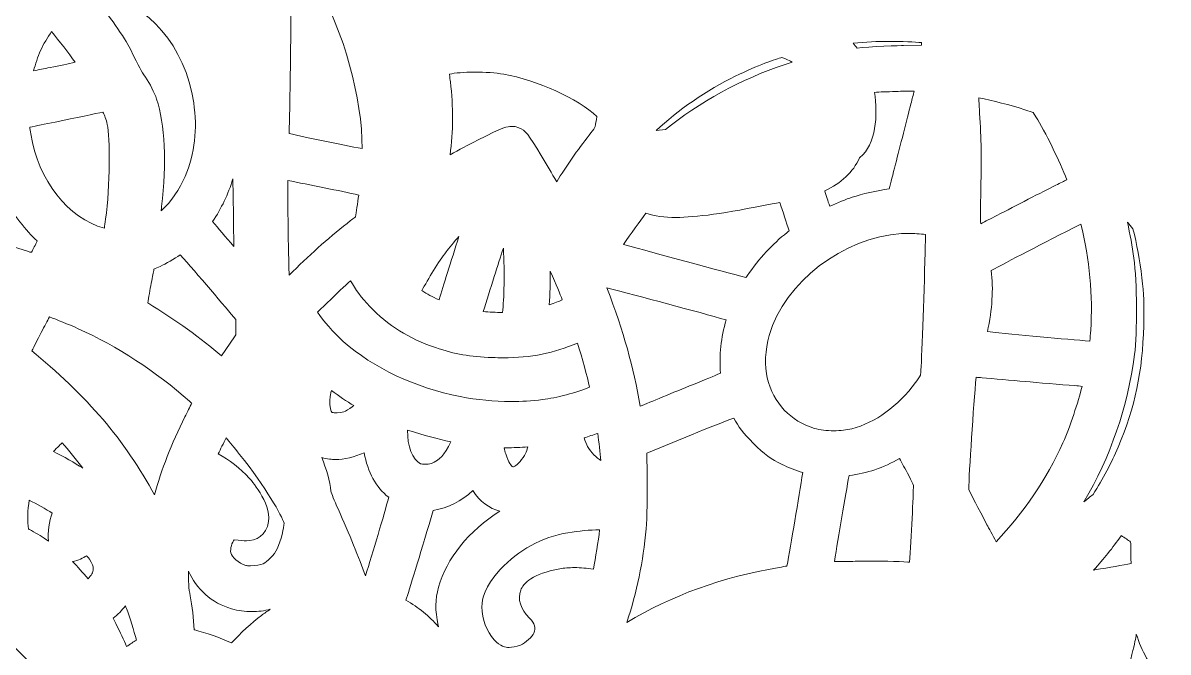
# Model space of a CAD drawing. Header units: inches. Extents: x 1.94 to 7.81, y -3.48 to -2.46.
# Drawn here: x 4.7531 to 5.0133, y -3.3124 to -3.1695 of the extents above; entities that cross this region are included whole.
import ezdxf

# ---------------------------------------------------------------- set-up
doc = ezdxf.new("R2010")
doc.units = ezdxf.units.IN
doc.header["$MEASUREMENT"] = 0
doc.layers.add('Layer 1', color=7, linetype='Continuous')

msp = doc.modelspace()

# ---------------------------------------------------------------- linework, layer by layer
at = {"layer": 'Layer 1', "lineweight": 0}
for points, knots in [([(5.42881, -3.09708), (5.42849, -3.09371), (5.42666, -3.09277), (5.42117, -3.08997), (5.41613, -3.08741), (5.40426, -3.08241), (5.39962, -3.08094), (5.39482, -3.07944), (5.39039, -3.07871), (5.38328, -3.07826), (5.38141, -3.07814), (5.37946, -3.0781), (5.37754, -3.0781), (5.36608, -3.0781), (5.35498, -3.08009), (5.34713, -3.08354), (5.34689, -3.08367), (5.34656, -3.08379), (5.34616, -3.08395), (5.3438, -3.07932), (5.34034, -3.07578), (5.33575, -3.07322), (5.34075, -3.0644), (5.34608, -3.04773), (5.34677, -3.03858), (5.34689, -3.03667), (5.34709, -3.03407), (5.34522, -3.03203), (5.34352, -3.03016), (5.34112, -3.02992), (5.339, -3.02968), (5.33705, -3.02947), (5.33152, -3.02935), (5.32729, -3.02931), (5.32729, -3.02931), (5.32591, -3.02931), (5.32591, -3.02931), (5.31945, -3.02931), (5.31774, -3.02943), (5.3129, -3.03016), (5.31266, -3.0302), (5.31245, -3.03025), (5.31221, -3.03029), (5.31221, -3.02606), (5.31229, -3.01764), (5.31254, -3.00105), (5.31254, -3.00105), (5.31335, -2.95007), (5.31335, -2.95007), (5.31351, -2.9406), (5.31371, -2.92832), (5.3138, -2.92279), (5.31432, -2.89198), (5.31457, -2.87872), (5.31457, -2.87555), (5.31457, -2.87555), (5.31457, -2.87388), (5.31457, -2.87388), (5.31656, -2.87189), (5.31676, -2.87047), (5.31705, -2.86726), (5.31721, -2.86555), (5.31746, -2.86063), (5.31766, -2.85628), (5.31778, -2.854), (5.31794, -2.85022), (5.31811, -2.84925), (5.31863, -2.84827), (5.31912, -2.84681), (5.31912, -2.84542), (5.31912, -2.84225), (5.31522, -2.83302), (5.31363, -2.82985), (5.30709, -2.81664), (5.29701, -2.8053), (5.28363, -2.79623), (5.27554, -2.79074), (5.26773, -2.7868), (5.25777, -2.78326), (5.26009, -2.78103), (5.26245, -2.77842), (5.26399, -2.77623), (5.26924, -2.76879), (5.27221, -2.76029), (5.27261, -2.75167), (5.27302, -2.74314), (5.27131, -2.73793), (5.26749, -2.73614), (5.26737, -2.73594), (5.2672, -2.73561), (5.267, -2.73517), (5.26281, -2.72675), (5.25541, -2.71919), (5.2461, -2.71394), (5.24602, -2.7139), (5.23895, -2.7102), (5.2348, -2.70886), (5.23411, -2.70793), (5.23269, -2.70614), (5.23159, -2.7048), (5.22797, -2.70041), (5.22639, -2.69951), (5.21281, -2.6928), (5.20728, -2.69008), (5.19862, -2.68569), (5.19354, -2.68301), (5.18841, -2.68032), (5.1824, -2.67719), (5.18008, -2.67605), (5.17784, -2.67491), (5.17398, -2.67284), (5.17142, -2.67142), (5.15959, -2.66475), (5.158, -2.66475), (5.15699, -2.66475), (5.15536, -2.66475), (5.15361, -2.66552), (5.15247, -2.66678), (5.15166, -2.66768), (5.15125, -2.66813), (5.14812, -2.68061), (5.14638, -2.6876), (5.14471, -2.69467), (5.14394, -2.69866), (5.14329, -2.70203), (5.14243, -2.70606), (5.14211, -2.7076), (5.14146, -2.71061), (5.14113, -2.71199), (5.14231, -2.71447), (5.14312, -2.71618), (5.14577, -2.7187), (5.14686, -2.71972), (5.14991, -2.72256), (5.15581, -2.7287), (5.15861, -2.73183), (5.15699, -2.73464), (5.15548, -2.73809), (5.15471, -2.74082), (5.15467, -2.74094), (5.15463, -2.74106), (5.15463, -2.74114), (5.1539, -2.74143), (5.15325, -2.74183), (5.15276, -2.74224), (5.15028, -2.74419), (5.15028, -2.74643), (5.15028, -2.74842), (5.15028, -2.7531), (5.15166, -2.75822), (5.15467, -2.76448), (5.15516, -2.76546), (5.15565, -2.76643), (5.15613, -2.76741), (5.15565, -2.76741), (5.15508, -2.76741), (5.15443, -2.76745), (5.15402, -2.76745), (5.15361, -2.76745), (5.15321, -2.76745), (5.14207, -2.76745), (5.12857, -2.76387), (5.11613, -2.75761), (5.10235, -2.7507), (5.0923, -2.74338), (5.08364, -2.73383), (5.08051, -2.73037), (5.07807, -2.72724), (5.07588, -2.72378), (5.08112, -2.72561), (5.08617, -2.72651), (5.09117, -2.72651), (5.09263, -2.72651), (5.09409, -2.72643), (5.0956, -2.72626), (5.10523, -2.72529), (5.11446, -2.72098), (5.12158, -2.71415), (5.128, -2.70793), (5.13154, -2.70085), (5.13377, -2.68971), (5.13463, -2.68544), (5.13593, -2.67898), (5.1302, -2.67634), (5.12942, -2.67597), (5.12861, -2.67581), (5.12776, -2.67581), (5.12637, -2.67581), (5.12503, -2.67622), (5.12231, -2.67719), (5.12231, -2.67719), (5.11914, -2.67829), (5.11914, -2.67829), (5.11914, -2.67829), (5.11377, -2.67829), (5.11377, -2.67829), (5.10824, -2.67829), (5.1082, -2.67825), (5.10527, -2.67748), (5.0995, -2.67593), (5.09426, -2.67353), (5.08779, -2.66951), (5.08633, -2.66857), (5.08507, -2.66776), (5.08397, -2.66699), (5.08942, -2.66585), (5.09511, -2.66349), (5.09962, -2.66032), (5.10487, -2.65666), (5.10865, -2.65255), (5.11361, -2.64515), (5.11629, -2.64113), (5.11885, -2.63735), (5.11621, -2.63332), (5.11621, -2.63332), (5.11617, -2.63328), (5.11617, -2.63328), (5.11576, -2.63263), (5.11446, -2.63068), (5.11153, -2.63068), (5.1106, -2.63068), (5.10966, -2.63084), (5.10759, -2.63125), (5.10759, -2.63125), (5.10731, -2.63129), (5.10731, -2.63129), (5.10702, -2.63133), (5.10637, -2.63141), (5.10523, -2.63141), (5.1034, -2.63141), (5.10117, -2.63121), (5.09897, -2.6308), (5.08812, -2.62881), (5.08303, -2.62328), (5.07954, -2.60966), (5.07718, -2.60043), (5.07681, -2.59356), (5.07755, -2.57283), (5.07824, -2.55348), (5.07791, -2.54478), (5.07612, -2.53404), (5.07291, -2.51493), (5.06523, -2.49668), (5.05502, -2.48396), (5.04974, -2.47741), (5.04193, -2.47111), (5.03461, -2.46757), (5.02673, -2.46375), (5.01786, -2.46172), (5.00896, -2.46172), (4.9977, -2.46172), (4.98672, -2.46485), (4.97725, -2.4707), (4.96497, -2.4783), (4.95611, -2.48908), (4.95159, -2.50184), (4.95066, -2.50445), (4.94952, -2.50875), (4.94875, -2.51197), (4.9472, -2.51835), (4.94663, -2.52071), (4.94867, -2.52274), (4.94952, -2.52359), (4.95062, -2.52404), (4.95184, -2.52404), (4.9533, -2.52404), (4.95448, -2.52347), (4.95729, -2.52132), (4.95891, -2.5201), (4.96058, -2.51867), (4.96172, -2.51762), (4.96912, -2.51063), (4.97851, -2.50676), (4.98818, -2.50676), (4.99599, -2.50676), (5.00302, -2.50981), (5.00855, -2.51563), (5.01327, -2.52059), (5.01579, -2.52632), (5.01705, -2.53477), (5.01766, -2.539), (5.01746, -2.55026), (5.0166, -2.55551), (5.01376, -2.57372), (5.00636, -2.58832), (4.99339, -2.60145), (4.98884, -2.60604), (4.98558, -2.60869), (4.97953, -2.61271), (4.96904, -2.6197), (4.95599, -2.62613), (4.95176, -2.62702), (4.94977, -2.62743), (4.94456, -2.62857), (4.94456, -2.63397), (4.94456, -2.6382), (4.94863, -2.64007), (4.95103, -2.64117), (4.95639, -2.64365), (4.96074, -2.64463), (4.96871, -2.64499), (4.96375, -2.64796), (4.95847, -2.64967), (4.95294, -2.64999), (4.95237, -2.65003), (4.95184, -2.65003), (4.95131, -2.65003), (4.94696, -2.65003), (4.94285, -2.64881), (4.93659, -2.64564), (4.93098, -2.64284), (4.93005, -2.64284), (4.92927, -2.64284), (4.92927, -2.64284), (4.92883, -2.64284), (4.92883, -2.64284), (4.92883, -2.64284), (4.92842, -2.64292), (4.92842, -2.64292), (4.92647, -2.64328), (4.92513, -2.64487), (4.92464, -2.64552), (4.92297, -2.6478), (4.92322, -2.64959), (4.92358, -2.65211), (4.92436, -2.65768), (4.927, -2.66577), (4.93025, -2.67272), (4.93558, -2.68414), (4.94639, -2.69675), (4.95651, -2.70329), (4.95651, -2.70329), (4.9568, -2.70345), (4.9568, -2.70345), (4.95464, -2.70573), (4.95107, -2.70907), (4.94794, -2.7113), (4.94273, -2.715), (4.93115, -2.71996), (4.9231, -2.72187), (4.9194, -2.72277), (4.91468, -2.72325), (4.91017, -2.72325), (4.90781, -2.72325), (4.90557, -2.72309), (4.90374, -2.72285), (4.89358, -2.72134), (4.88276, -2.71655), (4.87325, -2.70935), (4.86971, -2.70667), (4.86825, -2.70557), (4.86545, -2.70557), (4.8639, -2.70557), (4.85886, -2.70618), (4.85886, -2.71382), (4.85886, -2.71801), (4.85975, -2.72114), (4.86248, -2.72671), (4.86756, -2.73708), (4.87215, -2.74411), (4.88146, -2.75566), (4.88744, -2.7631), (4.89041, -2.76639), (4.89374, -2.76936), (4.89699, -2.77224), (4.90199, -2.77627), (4.90533, -2.77879), (4.90378, -2.78025), (4.90199, -2.78188), (4.90073, -2.78281), (4.89545, -2.7868), (4.88675, -2.79164), (4.8822, -2.79371), (4.88195, -2.7931), (4.88171, -2.79245), (4.88142, -2.79172), (4.87898, -2.78521), (4.87691, -2.78078), (4.87411, -2.77586), (4.8637, -2.75777), (4.84967, -2.74285), (4.83361, -2.73277), (4.8243, -2.72691), (4.81015, -2.72098), (4.79926, -2.71825), (4.79401, -2.71695), (4.78564, -2.71545), (4.78052, -2.71492), (4.77694, -2.71455), (4.76885, -2.71451), (4.76645, -2.71451), (4.76409, -2.71451), (4.75604, -2.71455), (4.75259, -2.71492), (4.73966, -2.71634), (4.72856, -2.7189), (4.71961, -2.72264), (4.70705, -2.72789), (4.6979, -2.73431), (4.68904, -2.74423), (4.68067, -2.75358), (4.67745, -2.75834), (4.67404, -2.76643), (4.67347, -2.76773), (4.67343, -2.76789), (4.67046, -2.77078), (4.66607, -2.77505), (4.66396, -2.77757), (4.66103, -2.78196), (4.65839, -2.78595), (4.65452, -2.79351), (4.65294, -2.79774), (4.64879, -2.80888), (4.64534, -2.82441), (4.64469, -2.83461), (4.64444, -2.8388), (4.64497, -2.8477), (4.64582, -2.85331), (4.6466, -2.85852), (4.64924, -2.86982), (4.65099, -2.87575), (4.65221, -2.8799), (4.65408, -2.88498), (4.65631, -2.89047), (4.65944, -2.89815), (4.66766, -2.91177), (4.67384, -2.91958), (4.67713, -2.92373), (4.68408, -2.93068), (4.68839, -2.93414), (4.69111, -2.93629), (4.69388, -2.93828), (4.69689, -2.94011), (4.68672, -2.93983), (4.67758, -2.93865), (4.66859, -2.93649), (4.66046, -2.93454), (4.65595, -2.93279), (4.65082, -2.92958), (4.64794, -2.92775), (4.64599, -2.92678), (4.64387, -2.92678), (4.64225, -2.92678), (4.64078, -2.92739), (4.63964, -2.92857), (4.63582, -2.93239), (4.63891, -2.93735), (4.64245, -2.94312), (4.64985, -2.95511), (4.66322, -2.96804), (4.68006, -2.97943), (4.69144, -2.98715), (4.70481, -2.99422), (4.72087, -3.00114), (4.72165, -3.00146), (4.7225, -3.00183), (4.72319, -3.00215), (4.72311, -3.00244), (4.72307, -3.00268), (4.72299, -3.00297), (4.72108, -3.00248), (4.71831, -3.00158), (4.71579, -3.0004), (4.71339, -2.99931), (4.71197, -2.99866), (4.71038, -2.99866), (4.70965, -2.99866), (4.70896, -2.99878), (4.70827, -2.99906), (4.70656, -2.99971), (4.7053, -3.00097), (4.70465, -3.0026), (4.70347, -3.00561), (4.70457, -3.00902), (4.7066, -3.01329), (4.70758, -3.01532), (4.70888, -3.01756), (4.7103, -3.01972), (4.69152, -3.02402), (4.67717, -3.03012), (4.66522, -3.03886), (4.66139, -3.04163), (4.65412, -3.04895), (4.65127, -3.05277), (4.64786, -3.0574), (4.64574, -3.0611), (4.64094, -3.07078), (4.63306, -3.08659), (4.62704, -3.10343), (4.62196, -3.12363), (4.62151, -3.12534), (4.62115, -3.12672), (4.62086, -3.12782), (4.62029, -3.12786), (4.61956, -3.1279), (4.61867, -3.12794), (4.60842, -3.12835), (4.59252, -3.12957), (4.58171, -3.13079), (4.56402, -3.13274), (4.5365, -3.13749), (4.52284, -3.14095), (4.5054, -3.14534), (4.48397, -3.15408), (4.47072, -3.16221), (4.46625, -3.16498), (4.45986, -3.16982), (4.45621, -3.17327), (4.44836, -3.18071), (4.44133, -3.19128), (4.43828, -3.20023), (4.43742, -3.20027), (4.43632, -3.20027), (4.43502, -3.20031), (4.41815, -3.20047), (4.39351, -3.20389), (4.379, -3.20803), (4.37363, -3.20958), (4.37132, -3.21059), (4.3681, -3.21275), (4.35989, -3.21832), (4.35489, -3.23121), (4.35562, -3.24483), (4.3564, -3.25906), (4.36266, -3.27146), (4.37144, -3.27642), (4.3714, -3.27654), (4.3714, -3.27662), (4.37136, -3.27674), (4.3705, -3.2802), (4.36945, -3.28747), (4.36843, -3.29674), (4.36798, -3.30089), (4.36786, -3.30447), (4.36786, -3.31337), (4.36786, -3.32394), (4.36794, -3.32528), (4.36876, -3.33146), (4.36876, -3.3315), (4.36876, -3.33159), (4.3688, -3.33163), (4.36335, -3.32976), (4.36274, -3.32959), (4.35871, -3.32959), (4.35871, -3.32959), (4.35831, -3.32959), (4.35831, -3.32959), (4.35509, -3.32959), (4.35388, -3.32976), (4.35156, -3.33081), (4.34818, -3.3324), (4.34648, -3.33366), (4.34477, -3.33724), (4.34241, -3.34224), (4.34176, -3.34659), (4.34237, -3.35334), (4.34269, -3.35704), (4.34428, -3.36504), (4.34546, -3.36891), (4.34721, -3.37484), (4.35119, -3.37927), (4.35871, -3.38379), (4.36713, -3.38879), (4.37595, -3.39115), (4.39506, -3.39334), (4.40083, -3.39403), (4.40722, -3.39476), (4.40921, -3.39501), (4.41124, -3.39525), (4.414, -3.39554), (4.41535, -3.39566), (4.41608, -3.39692), (4.4173, -3.39895), (4.41827, -3.40046), (4.42035, -3.40367), (4.42177, -3.40538), (4.42596, -3.40948), (4.43352, -3.41696), (4.43868, -3.42034), (4.44722, -3.42343), (4.45515, -3.42627), (4.46405, -3.42798), (4.473, -3.42831), (4.47389, -3.42835), (4.47483, -3.42835), (4.47572, -3.42835), (4.48511, -3.42835), (4.49393, -3.42648), (4.5019, -3.42282), (4.50829, -3.41989), (4.51544, -3.41387), (4.51971, -3.40786), (4.52012, -3.40729), (4.52048, -3.4068), (4.52077, -3.40639), (4.52308, -3.40664), (4.528, -3.40729), (4.53504, -3.4083), (4.55581, -3.41119), (4.5724, -3.41282), (4.58171, -3.41282), (4.58354, -3.41282), (4.58512, -3.41273), (4.58638, -3.41265), (4.58939, -3.41237), (4.59313, -3.41164), (4.59598, -3.41078), (4.59765, -3.41798), (4.60167, -3.42713), (4.6061, -3.43379), (4.61285, -3.44388), (4.62358, -3.45359), (4.63639, -3.46111), (4.64778, -3.46782), (4.66139, -3.47189), (4.67473, -3.47254), (4.67473, -3.47254), (4.67485, -3.47254), (4.67485, -3.47254), (4.67627, -3.47262), (4.67778, -3.47266), (4.67941, -3.47266), (4.68558, -3.47266), (4.69404, -3.47209), (4.69803, -3.47091), (4.69843, -3.47079), (4.7003, -3.47042), (4.70254, -3.47014), (4.71262, -3.4688), (4.72331, -3.4651), (4.73266, -3.45969), (4.74763, -3.45107), (4.76092, -3.43871), (4.77011, -3.42493), (4.77389, -3.4192), (4.77718, -3.41229), (4.7795, -3.40497), (4.78324, -3.40749), (4.78787, -3.40912), (4.79271, -3.40964), (4.79369, -3.40973), (4.79458, -3.40981), (4.79548, -3.40981), (4.80015, -3.40981), (4.80426, -3.40842), (4.80914, -3.40517), (4.8152, -3.40115), (4.8206, -3.39497), (4.82479, -3.38737), (4.82495, -3.38708), (4.82507, -3.38684), (4.8252, -3.38663), (4.84081, -3.38273), (4.98997, -3.34777), (5.01575, -3.34199), (5.01579, -3.34212), (5.01579, -3.34224), (5.01583, -3.34236), (5.01864, -3.3535), (5.02408, -3.36374), (5.03161, -3.37196), (5.03913, -3.38017), (5.04872, -3.38639), (5.05937, -3.38997), (5.06645, -3.39233), (5.07226, -3.39326), (5.08003, -3.39326), (5.08003, -3.39326), (5.08007, -3.39326), (5.08007, -3.39326), (5.09019, -3.39326), (5.09938, -3.39102), (5.10991, -3.38598), (5.12483, -3.37883), (5.13621, -3.36594), (5.14373, -3.3476), (5.14792, -3.3374), (5.1506, -3.32366), (5.1506, -3.31264), (5.1506, -3.31264), (5.1506, -3.3126), (5.1506, -3.3126), (5.1506, -3.31219), (5.1506, -3.31175), (5.1506, -3.31138), (5.15125, -3.3115), (5.15191, -3.31158), (5.15256, -3.31158), (5.15565, -3.31158), (5.15943, -3.31036), (5.16922, -3.3067), (5.16922, -3.3067), (5.16951, -3.30658), (5.16951, -3.30658), (5.18041, -3.30252), (5.18065, -3.30244), (5.18244, -3.30044), (5.18244, -3.30044), (5.18248, -3.3004), (5.18248, -3.3004), (5.1848, -3.29784), (5.1852, -3.29561), (5.18557, -3.29109), (5.18561, -3.29056), (5.18565, -3.29012), (5.18569, -3.28979), (5.19089, -3.28642), (5.19354, -3.28272), (5.19528, -3.2767), (5.19646, -3.27268), (5.19687, -3.26877), (5.19687, -3.26219), (5.19687, -3.25361), (5.19606, -3.24666), (5.1937, -3.23527), (5.20142, -3.23755), (5.20935, -3.23832), (5.22687, -3.23873), (5.24318, -3.23909), (5.24806, -3.23974), (5.25761, -3.24271), (5.26233, -3.24418), (5.26399, -3.24483), (5.26802, -3.24686), (5.27192, -3.24881), (5.27302, -3.24881), (5.27359, -3.24881), (5.27688, -3.24881), (5.28009, -3.24548), (5.28009, -3.2421), (5.28009, -3.24052), (5.27965, -3.23836), (5.27725, -3.231), (5.27403, -3.22116), (5.27034, -3.21259), (5.26619, -3.20531), (5.27619, -3.20974), (5.28229, -3.21145), (5.28993, -3.21218), (5.29209, -3.21238), (5.29416, -3.21246), (5.29623, -3.21246), (5.30302, -3.21246), (5.31018, -3.21141), (5.32018, -3.20897), (5.33262, -3.20592), (5.34051, -3.20287), (5.35031, -3.19718), (5.3523, -3.19604), (5.35693, -3.19291), (5.35693, -3.18872), (5.35693, -3.18734), (5.35648, -3.18616), (5.35396, -3.18234), (5.3525, -3.1801), (5.35071, -3.17762), (5.34925, -3.17575), (5.34616, -3.17181), (5.3414, -3.16693), (5.33705, -3.16307), (5.33843, -3.16274), (5.33969, -3.16242), (5.34067, -3.16209), (5.34425, -3.16095), (5.34957, -3.15839), (5.35226, -3.15656), (5.356, -3.15404), (5.3621, -3.14855), (5.37149, -3.13941), (5.38486, -3.12636), (5.3921, -3.12009), (5.40019, -3.11457), (5.40978, -3.10806), (5.41389, -3.10607), (5.42105, -3.10448), (5.42332, -3.10395), (5.42479, -3.10355), (5.42597, -3.1029), (5.428, -3.10156), (5.42906, -3.09948), (5.42881, -3.09708)], [0, 0, 0, 0, 1, 1, 1, 2, 2, 2, 3, 3, 3, 4, 4, 4, 5, 5, 5, 6, 6, 6, 7, 7, 7, 8, 8, 8, 9, 9, 9, 10, 10, 10, 11, 11, 11, 12, 12, 12, 13, 13, 13, 14, 14, 14, 15, 15, 15, 16, 16, 16, 17, 17, 17, 18, 18, 18, 19, 19, 19, 20, 20, 20, 21, 21, 21, 22, 22, 22, 23, 23, 23, 24, 24, 24, 25, 25, 25, 26, 26, 26, 27, 27, 27, 28, 28, 28, 29, 29, 29, 30, 30, 30, 31, 31, 31, 32, 32, 32, 33, 33, 33, 34, 34, 34, 35, 35, 35, 36, 36, 36, 37, 37, 37, 38, 38, 38, 39, 39, 39, 40, 40, 40, 41, 41, 41, 42, 42, 42, 43, 43, 43, 44, 44, 44, 45, 45, 45, 46, 46, 46, 47, 47, 47, 48, 48, 48, 49, 49, 49, 50, 50, 50, 51, 51, 51, 52, 52, 52, 53, 53, 53, 54, 54, 54, 55, 55, 55, 56, 56, 56, 57, 57, 57, 58, 58, 58, 59, 59, 59, 60, 60, 60, 61, 61, 61, 62, 62, 62, 63, 63, 63, 64, 64, 64, 65, 65, 65, 66, 66, 66, 67, 67, 67, 68, 68, 68, 69, 69, 69, 70, 70, 70, 71, 71, 71, 72, 72, 72, 73, 73, 73, 74, 74, 74, 75, 75, 75, 76, 76, 76, 77, 77, 77, 78, 78, 78, 79, 79, 79, 80, 80, 80, 81, 81, 81, 82, 82, 82, 83, 83, 83, 84, 84, 84, 85, 85, 85, 86, 86, 86, 87, 87, 87, 88, 88, 88, 89, 89, 89, 90, 90, 90, 91, 91, 91, 92, 92, 92, 93, 93, 93, 94, 94, 94, 95, 95, 95, 96, 96, 96, 97, 97, 97, 98, 98, 98, 99, 99, 99, 100, 100, 100, 101, 101, 101, 102, 102, 102, 103, 103, 103, 104, 104, 104, 105, 105, 105, 106, 106, 106, 107, 107, 107, 108, 108, 108, 109, 109, 109, 110, 110, 110, 111, 111, 111, 112, 112, 112, 113, 113, 113, 114, 114, 114, 115, 115, 115, 116, 116, 116, 117, 117, 117, 118, 118, 118, 119, 119, 119, 120, 120, 120, 121, 121, 121, 122, 122, 122, 123, 123, 123, 124, 124, 124, 125, 125, 125, 126, 126, 126, 127, 127, 127, 128, 128, 128, 129, 129, 129, 130, 130, 130, 131, 131, 131, 132, 132, 132, 133, 133, 133, 134, 134, 134, 135, 135, 135, 136, 136, 136, 137, 137, 137, 138, 138, 138, 139, 139, 139, 140, 140, 140, 141, 141, 141, 142, 142, 142, 143, 143, 143, 144, 144, 144, 145, 145, 145, 146, 146, 146, 147, 147, 147, 148, 148, 148, 149, 149, 149, 150, 150, 150, 151, 151, 151, 152, 152, 152, 153, 153, 153, 154, 154, 154, 155, 155, 155, 156, 156, 156, 157, 157, 157, 158, 158, 158, 159, 159, 159, 160, 160, 160, 161, 161, 161, 162, 162, 162, 163, 163, 163, 164, 164, 164, 165, 165, 165, 166, 166, 166, 167, 167, 167, 168, 168, 168, 169, 169, 169, 170, 170, 170, 171, 171, 171, 172, 172, 172, 173, 173, 173, 174, 174, 174, 175, 175, 175, 176, 176, 176, 177, 177, 177, 178, 178, 178, 179, 179, 179, 180, 180, 180, 181, 181, 181, 182, 182, 182, 183, 183, 183, 184, 184, 184, 185, 185, 185, 186, 186, 186, 187, 187, 187, 188, 188, 188, 189, 189, 189, 190, 190, 190, 191, 191, 191, 192, 192, 192, 193, 193, 193, 194, 194, 194, 195, 195, 195, 196, 196, 196, 197, 197, 197, 198, 198, 198, 199, 199, 199, 200, 200, 200, 201, 201, 201, 202, 202, 202, 203, 203, 203, 204, 204, 204, 205, 205, 205, 206, 206, 206, 207, 207, 207, 208, 208, 208, 209, 209, 209, 210, 210, 210, 211, 211, 211, 212, 212, 212, 213, 213, 213, 214, 214, 214, 215, 215, 215, 216, 216, 216, 217, 217, 217, 218, 218, 218, 219, 219, 219, 220, 220, 220, 221, 221, 221, 222, 222, 222, 223, 223, 223, 224, 224, 224, 225, 225, 225, 226, 226, 226, 227, 227, 227, 228, 228, 228, 229, 229, 229, 230, 230, 230, 231, 231, 231, 232, 232, 232, 233, 233, 233, 234, 234, 234, 235, 235, 235, 236, 236, 236, 237, 237, 237, 238, 238, 238, 239, 239, 239, 240, 240, 240, 241, 241, 241, 242, 242, 242, 243, 243, 243, 244, 244, 244, 245, 245, 245, 246, 246, 246, 247, 247, 247, 248, 248, 248, 249, 249, 249, 250, 250, 250, 251, 251, 251, 252, 252, 252, 253, 253, 253, 254, 254, 254, 255, 255, 255, 256, 256, 256, 257, 257, 257, 258, 258, 258, 259, 259, 259, 260, 260, 260, 260]), ([(4.81353, -3.19458), (4.81365, -3.1912), (4.81381, -3.18315), (4.81385, -3.1777), (4.81385, -3.1777), (4.81402, -3.16384), (4.81402, -3.16384), (4.81402, -3.16384), (4.81731, -3.16108), (4.81731, -3.16108), (4.81796, -3.16055), (4.81853, -3.16006), (4.81906, -3.15965), (4.8193, -3.16006), (4.81959, -3.16051), (4.81991, -3.16103), (4.82589, -3.17104), (4.83024, -3.18685), (4.83012, -3.19803), (4.82548, -3.19722), (4.81768, -3.19559), (4.81353, -3.19458)], [0, 0, 0, 0, 1, 1, 1, 2, 2, 2, 3, 3, 3, 4, 4, 4, 5, 5, 5, 6, 6, 6, 7, 7, 7, 7]), ([(4.76934, -3.16376), (4.76946, -3.16372), (4.76958, -3.16368), (4.7697, -3.16364), (4.77003, -3.16356), (4.77027, -3.16351), (4.7706, -3.16351), (4.7708, -3.16351), (4.77104, -3.16351), (4.77133, -3.16356), (4.78133, -3.16477), (4.78999, -3.1749), (4.79186, -3.18762), (4.79275, -3.1936), (4.7921, -3.19909), (4.78991, -3.20441), (4.78873, -3.20722), (4.78674, -3.21007), (4.78446, -3.21222), (4.7845, -3.21189), (4.78454, -3.21153), (4.78458, -3.2112), (4.78572, -3.20132), (4.78531, -3.19242), (4.78344, -3.18681), (4.78296, -3.18535), (4.7819, -3.18327), (4.78092, -3.18185), (4.77982, -3.18026), (4.77962, -3.17994), (4.77747, -3.17543), (4.77625, -3.17291), (4.77243, -3.16758), (4.76934, -3.16376)], [0, 0, 0, 0, 1, 1, 1, 2, 2, 2, 3, 3, 3, 4, 4, 4, 5, 5, 5, 6, 6, 6, 7, 7, 7, 8, 8, 8, 9, 9, 9, 10, 10, 10, 11, 11, 11, 11]), ([(4.7649, -3.17844), (4.76336, -3.17876), (4.76145, -3.17917), (4.75925, -3.17961), (4.75787, -3.1799), (4.75657, -3.18014), (4.75547, -3.18039), (4.75588, -3.17884), (4.75645, -3.17717), (4.75706, -3.17579), (4.75771, -3.17429), (4.75868, -3.17274), (4.75958, -3.17148), (4.76129, -3.17356), (4.76344, -3.17636), (4.7649, -3.17844)], [0, 0, 0, 0, 1, 1, 1, 2, 2, 2, 3, 3, 3, 4, 4, 4, 5, 5, 5, 5]), ([(4.95314, -3.17465), (4.95281, -3.17465), (4.94517, -3.17486), (4.94261, -3.17522), (4.94237, -3.17486), (4.94204, -3.17449), (4.94172, -3.17408), (4.94448, -3.17384), (4.94745, -3.17368), (4.94956, -3.17368), (4.94956, -3.17368), (4.94964, -3.17368), (4.94964, -3.17368), (4.95306, -3.17368), (4.95562, -3.17384), (4.95729, -3.17396), (4.95729, -3.17417), (4.95729, -3.17437), (4.95729, -3.17457), (4.95729, -3.17457), (4.95314, -3.17465), (4.95314, -3.17465)], [0, 0, 0, 0, 1, 1, 1, 2, 2, 2, 3, 3, 3, 4, 4, 4, 5, 5, 5, 6, 6, 6, 7, 7, 7, 7]), ([(4.91492, -3.18161), (4.92001, -3.17913), (4.92427, -3.17762), (4.92553, -3.17734), (4.92602, -3.17746), (4.92688, -3.17787), (4.92785, -3.17839), (4.91818, -3.1814), (4.90842, -3.18644), (4.90041, -3.19266), (4.90041, -3.19266), (4.89907, -3.19368), (4.89907, -3.19368), (4.89907, -3.19368), (4.89699, -3.19393), (4.89699, -3.19393), (4.90163, -3.18949), (4.90866, -3.18466), (4.91492, -3.18161)], [0, 0, 0, 0, 1, 1, 1, 2, 2, 2, 3, 3, 3, 4, 4, 4, 5, 5, 5, 6, 6, 6, 6]), ([(4.87435, -3.20559), (4.87325, -3.20368), (4.87203, -3.20157), (4.87085, -3.19962), (4.86788, -3.19474), (4.86732, -3.19393), (4.86573, -3.19332), (4.86573, -3.19332), (4.86492, -3.19303), (4.86492, -3.19303), (4.86492, -3.19303), (4.8641, -3.19303), (4.8641, -3.19303), (4.86313, -3.19303), (4.86244, -3.19303), (4.85634, -3.19616), (4.85427, -3.19722), (4.85211, -3.19836), (4.85012, -3.19945), (4.85085, -3.19421), (4.85089, -3.18852), (4.8502, -3.18291), (4.85012, -3.18238), (4.85008, -3.18193), (4.85004, -3.18153), (4.85004, -3.1814), (4.85, -3.18128), (4.85, -3.18112), (4.85126, -3.18087), (4.85321, -3.18067), (4.85573, -3.18067), (4.85809, -3.18067), (4.86044, -3.18083), (4.86236, -3.18116), (4.86988, -3.18246), (4.87919, -3.18669), (4.8835, -3.19079), (4.8835, -3.19079), (4.88337, -3.19149), (4.88337, -3.19149), (4.88325, -3.19218), (4.88309, -3.19307), (4.88297, -3.19332), (4.88285, -3.1936), (4.88224, -3.19433), (4.88175, -3.19498), (4.87911, -3.19832), (4.87646, -3.2021), (4.87435, -3.20559)], [0, 0, 0, 0, 1, 1, 1, 2, 2, 2, 3, 3, 3, 4, 4, 4, 5, 5, 5, 6, 6, 6, 7, 7, 7, 8, 8, 8, 9, 9, 9, 10, 10, 10, 11, 11, 11, 12, 12, 12, 13, 13, 13, 14, 14, 14, 15, 15, 15, 16, 16, 16, 16]), ([(4.94659, -3.18527), (4.94777, -3.18518), (4.94932, -3.18514), (4.95143, -3.18506), (4.95281, -3.18502), (4.95428, -3.18498), (4.95558, -3.18498), (4.95538, -3.18583), (4.95513, -3.18677), (4.95485, -3.18787), (4.95395, -3.1914), (4.95237, -3.19758), (4.95135, -3.20161), (4.95074, -3.20393), (4.95025, -3.20588), (4.94989, -3.20718), (4.9472, -3.20754), (4.94367, -3.2084), (4.94151, -3.20909), (4.94013, -3.20954), (4.9381, -3.21039), (4.93639, -3.21116), (4.93619, -3.21047), (4.93594, -3.20986), (4.93582, -3.20941), (4.93562, -3.20876), (4.93541, -3.20815), (4.93525, -3.20763), (4.93891, -3.20596), (4.9418, -3.20328), (4.9431, -3.20027), (4.94314, -3.20019), (4.94318, -3.2001), (4.94322, -3.20006), (4.94704, -3.19718), (4.94729, -3.19035), (4.94659, -3.18527)], [0, 0, 0, 0, 1, 1, 1, 2, 2, 2, 3, 3, 3, 4, 4, 4, 5, 5, 5, 6, 6, 6, 7, 7, 7, 8, 8, 8, 9, 9, 9, 10, 10, 10, 11, 11, 11, 12, 12, 12, 12]), ([(4.98778, -3.20637), (4.98461, -3.20795), (4.97863, -3.21104), (4.9744, -3.21324), (4.97302, -3.21397), (4.97176, -3.21458), (4.9707, -3.21515), (4.97058, -3.21409), (4.97062, -3.21214), (4.97074, -3.20689), (4.97091, -3.20043), (4.97083, -3.19584), (4.97046, -3.19002), (4.97038, -3.18872), (4.97034, -3.18754), (4.97026, -3.18653), (4.97351, -3.18714), (4.97733, -3.18815), (4.98075, -3.18921), (4.98075, -3.18921), (4.98262, -3.18982), (4.98262, -3.18982), (4.98262, -3.18982), (4.98327, -3.19084), (4.98327, -3.19084), (4.9853, -3.19401), (4.98871, -3.20116), (4.9903, -3.20511), (4.98965, -3.20539), (4.98884, -3.20584), (4.98778, -3.20637)], [0, 0, 0, 0, 1, 1, 1, 2, 2, 2, 3, 3, 3, 4, 4, 4, 5, 5, 5, 6, 6, 6, 7, 7, 7, 8, 8, 8, 9, 9, 9, 10, 10, 10, 10]), ([(4.75482, -3.19466), (4.75474, -3.19409), (4.75466, -3.1936), (4.75462, -3.19319), (4.75608, -3.19287), (4.75803, -3.1925), (4.76039, -3.19201), (4.76494, -3.19108), (4.76974, -3.19006), (4.77125, -3.18974), (4.77157, -3.19043), (4.77198, -3.19145), (4.77222, -3.19254), (4.77291, -3.19551), (4.77287, -3.20649), (4.77186, -3.21409), (4.77173, -3.21486), (4.77165, -3.21555), (4.77157, -3.21612), (4.76332, -3.21393), (4.75653, -3.20527), (4.75482, -3.19466)], [0, 0, 0, 0, 1, 1, 1, 2, 2, 2, 3, 3, 3, 4, 4, 4, 5, 5, 5, 6, 6, 6, 7, 7, 7, 7]), ([(4.79617, -3.21462), (4.79617, -3.21462), (4.79617, -3.21462), (4.79617, -3.21462), (4.79816, -3.21161), (4.79971, -3.20844), (4.80076, -3.20494), (4.80084, -3.20828), (4.80088, -3.21267), (4.80093, -3.21555), (4.80093, -3.2169), (4.80097, -3.21856), (4.80097, -3.22027), (4.79914, -3.21816), (4.79735, -3.21604), (4.79617, -3.21462)], [0, 0, 0, 0, 1, 1, 1, 2, 2, 2, 3, 3, 3, 4, 4, 4, 5, 5, 5, 5]), ([(4.81328, -3.20531), (4.81796, -3.2062), (4.8252, -3.20767), (4.82938, -3.2086), (4.82938, -3.2086), (4.82938, -3.2086), (4.82938, -3.2086), (4.8291, -3.21047), (4.82881, -3.21255), (4.82865, -3.21352), (4.82812, -3.21393), (4.82743, -3.21446), (4.82674, -3.21503), (4.82227, -3.21856), (4.81792, -3.22242), (4.81357, -3.22682), (4.81357, -3.22677), (4.81357, -3.22673), (4.81357, -3.22669), (4.81328, -3.21759), (4.81324, -3.20982), (4.81328, -3.20531)], [0, 0, 0, 0, 1, 1, 1, 2, 2, 2, 3, 3, 3, 4, 4, 4, 5, 5, 5, 6, 6, 6, 7, 7, 7, 7]), ([(4.75429, -3.22145), (4.74811, -3.21942), (4.73986, -3.21742), (4.73258, -3.21612), (4.7384, -3.21344), (4.74486, -3.21051), (4.7486, -3.20885), (4.75047, -3.21242), (4.75311, -3.21592), (4.75592, -3.21868), (4.75604, -3.21881), (4.7562, -3.21893), (4.75633, -3.21905), (4.75588, -3.2199), (4.75539, -3.22084), (4.75498, -3.22161), (4.75474, -3.22161), (4.75454, -3.22153), (4.75429, -3.22145)], [0, 0, 0, 0, 1, 1, 1, 2, 2, 2, 3, 3, 3, 4, 4, 4, 5, 5, 5, 6, 6, 6, 6]), ([(4.88951, -3.21982), (4.89114, -3.21746), (4.89325, -3.21454), (4.89464, -3.21275), (4.89663, -3.2134), (4.89882, -3.21368), (4.90147, -3.21368), (4.90606, -3.21368), (4.9124, -3.21279), (4.92334, -3.21059), (4.92403, -3.21047), (4.9246, -3.21035), (4.92505, -3.21027), (4.92574, -3.21226), (4.92659, -3.21494), (4.92716, -3.21673), (4.92704, -3.21685), (4.92688, -3.21698), (4.92671, -3.2171), (4.92334, -3.21978), (4.92045, -3.22291), (4.91761, -3.22698), (4.91753, -3.2271), (4.91744, -3.22722), (4.91736, -3.2273), (4.91159, -3.22584), (4.89695, -3.2219), (4.88951, -3.21982)], [0, 0, 0, 0, 1, 1, 1, 2, 2, 2, 3, 3, 3, 4, 4, 4, 5, 5, 5, 6, 6, 6, 7, 7, 7, 8, 8, 8, 9, 9, 9, 9]), ([(4.9731, -3.22576), (4.97668, -3.22381), (4.98465, -3.21962), (4.99343, -3.21523), (4.99343, -3.21523), (4.99347, -3.21523), (4.99347, -3.21519), (4.99546, -3.22316), (4.99623, -3.23165), (4.99571, -3.23926), (4.99562, -3.24019), (4.99558, -3.24104), (4.9955, -3.24178), (4.99018, -3.24137), (4.97851, -3.24031), (4.97225, -3.23962), (4.97331, -3.23458), (4.97363, -3.22991), (4.9731, -3.22576)], [0, 0, 0, 0, 1, 1, 1, 2, 2, 2, 3, 3, 3, 4, 4, 4, 5, 5, 5, 6, 6, 6, 6]), ([(4.99416, -3.27829), (5.00022, -3.26808), (5.00408, -3.25682), (5.00567, -3.24483), (5.00632, -3.23995), (5.00624, -3.22828), (5.0055, -3.22295), (5.00514, -3.22023), (5.00465, -3.21751), (5.00404, -3.21478), (5.00445, -3.21531), (5.00485, -3.2158), (5.0053, -3.21624), (5.0062, -3.21982), (5.00685, -3.22344), (5.00733, -3.22738), (5.00782, -3.23133), (5.00786, -3.23308), (5.00774, -3.23832), (5.0075, -3.24869), (5.00579, -3.25666), (5.00193, -3.26589), (5.00042, -3.26942), (4.99851, -3.27308), (4.99623, -3.27662), (4.99554, -3.27719), (4.99485, -3.27776), (4.99416, -3.27829)], [0, 0, 0, 0, 1, 1, 1, 2, 2, 2, 3, 3, 3, 4, 4, 4, 5, 5, 5, 6, 6, 6, 7, 7, 7, 8, 8, 8, 9, 9, 9, 9]), ([(4.85215, -3.21799), (4.85028, -3.22381), (4.84861, -3.22921), (4.84764, -3.23239), (4.84609, -3.23173), (4.84491, -3.23108), (4.84369, -3.23031), (4.84508, -3.22779), (4.84764, -3.22356), (4.84922, -3.22153), (4.84983, -3.22072), (4.85105, -3.21925), (4.85215, -3.21799)], [0, 0, 0, 0, 1, 1, 1, 2, 2, 2, 3, 3, 3, 4, 4, 4, 4]), ([(4.94139, -3.2617), (4.94025, -3.26198), (4.93883, -3.26215), (4.93732, -3.26215), (4.9357, -3.26215), (4.93411, -3.26194), (4.93297, -3.26162), (4.92749, -3.25999), (4.92366, -3.25592), (4.9222, -3.25015), (4.92155, -3.24751), (4.92171, -3.24373), (4.92265, -3.24048), (4.92619, -3.2284), (4.9394, -3.21824), (4.95273, -3.21734), (4.95314, -3.2173), (4.95359, -3.2173), (4.95407, -3.2173), (4.95554, -3.2173), (4.957, -3.21742), (4.95814, -3.21755), (4.95814, -3.21755), (4.95806, -3.22169), (4.95806, -3.22169), (4.95782, -3.23202), (4.95729, -3.24674), (4.95708, -3.24893), (4.95704, -3.2493), (4.95704, -3.24946), (4.957, -3.24954), (4.95684, -3.24987), (4.95615, -3.2508), (4.9559, -3.25117), (4.95192, -3.25658), (4.9468, -3.26032), (4.94139, -3.2617)], [0, 0, 0, 0, 1, 1, 1, 2, 2, 2, 3, 3, 3, 4, 4, 4, 5, 5, 5, 6, 6, 6, 7, 7, 7, 8, 8, 8, 9, 9, 9, 10, 10, 10, 11, 11, 11, 12, 12, 12, 12]), ([(4.86203, -3.23527), (4.86203, -3.23527), (4.86203, -3.23527), (4.86203, -3.23527), (4.86053, -3.23527), (4.85898, -3.23519), (4.85768, -3.23507), (4.85833, -3.23283), (4.85931, -3.22978), (4.86016, -3.22714), (4.86089, -3.22478), (4.86158, -3.22263), (4.86223, -3.22064), (4.86256, -3.22637), (4.8624, -3.23218), (4.86203, -3.23527)], [0, 0, 0, 0, 1, 1, 1, 2, 2, 2, 3, 3, 3, 4, 4, 4, 5, 5, 5, 5]), ([(4.78222, -3.2286), (4.78251, -3.2271), (4.78267, -3.22612), (4.78283, -3.22547), (4.78324, -3.22527), (4.78369, -3.22507), (4.78422, -3.22482), (4.7856, -3.22417), (4.78743, -3.22312), (4.78881, -3.22218), (4.79243, -3.22625), (4.7993, -3.23426), (4.80141, -3.2369), (4.80145, -3.23739), (4.80145, -3.238), (4.80145, -3.23873), (4.80145, -3.2393), (4.80145, -3.23999), (4.80145, -3.24035), (4.80137, -3.24052), (4.80121, -3.24072), (4.80113, -3.24084), (4.80113, -3.24084), (4.79816, -3.24515), (4.79816, -3.24515), (4.79385, -3.24133), (4.78751, -3.23678), (4.78145, -3.23312), (4.78161, -3.2319), (4.78194, -3.23015), (4.78222, -3.2286)], [0, 0, 0, 0, 1, 1, 1, 2, 2, 2, 3, 3, 3, 4, 4, 4, 5, 5, 5, 6, 6, 6, 7, 7, 7, 8, 8, 8, 9, 9, 9, 10, 10, 10, 10]), ([(4.87561, -3.23243), (4.87488, -3.23275), (4.8739, -3.23312), (4.87268, -3.23352), (4.87268, -3.23352), (4.87264, -3.23352), (4.87264, -3.23352), (4.87284, -3.23108), (4.87293, -3.22852), (4.87289, -3.22592), (4.87431, -3.22905), (4.87512, -3.23112), (4.87561, -3.23243)], [0, 0, 0, 0, 1, 1, 1, 2, 2, 2, 3, 3, 3, 4, 4, 4, 4]), ([(4.82219, -3.23312), (4.82442, -3.23092), (4.82617, -3.22925), (4.82751, -3.22808), (4.82857, -3.23003), (4.82999, -3.2319), (4.83186, -3.23389), (4.83593, -3.23816), (4.84081, -3.24125), (4.84678, -3.24324), (4.85142, -3.24479), (4.85447, -3.24531), (4.85979, -3.24552), (4.86061, -3.24556), (4.86138, -3.24556), (4.86215, -3.24556), (4.86215, -3.24556), (4.86215, -3.24556), (4.86215, -3.24556), (4.86862, -3.24556), (4.8737, -3.24454), (4.87907, -3.24222), (4.8802, -3.24568), (4.88126, -3.24983), (4.88183, -3.25227), (4.87894, -3.25349), (4.87419, -3.25471), (4.87114, -3.25507), (4.86874, -3.25536), (4.8663, -3.25552), (4.86394, -3.25552), (4.86012, -3.25552), (4.85634, -3.25515), (4.8524, -3.25438), (4.84235, -3.25243), (4.83264, -3.24788), (4.82585, -3.24186), (4.82357, -3.23983), (4.82125, -3.23714), (4.81999, -3.23523), (4.81999, -3.23523), (4.82219, -3.23312), (4.82219, -3.23312)], [0, 0, 0, 0, 1, 1, 1, 2, 2, 2, 3, 3, 3, 4, 4, 4, 5, 5, 5, 6, 6, 6, 7, 7, 7, 8, 8, 8, 9, 9, 9, 10, 10, 10, 11, 11, 11, 12, 12, 12, 13, 13, 13, 14, 14, 14, 14]), ([(4.91159, -3.24905), (4.91009, -3.2497), (4.90797, -3.2506), (4.90541, -3.25162), (4.90082, -3.25349), (4.89549, -3.25568), (4.89334, -3.25658), (4.89175, -3.24751), (4.88964, -3.23991), (4.88577, -3.22966), (4.89285, -3.23149), (4.90643, -3.23515), (4.91289, -3.23698), (4.91167, -3.24096), (4.91122, -3.24503), (4.91159, -3.24905)], [0, 0, 0, 0, 1, 1, 1, 2, 2, 2, 3, 3, 3, 4, 4, 4, 5, 5, 5, 5]), ([(4.77121, -3.25954), (4.7669, -3.2545), (4.76051, -3.24836), (4.75507, -3.24401), (4.75563, -3.24292), (4.75637, -3.24145), (4.75722, -3.23983), (4.75799, -3.23836), (4.7586, -3.23718), (4.75909, -3.23629), (4.76084, -3.23694), (4.76324, -3.23791), (4.76564, -3.23897), (4.7745, -3.24296), (4.78324, -3.24865), (4.79092, -3.25544), (4.79109, -3.2556), (4.79125, -3.25576), (4.79141, -3.25588), (4.79101, -3.25674), (4.79048, -3.25784), (4.78987, -3.25901), (4.78682, -3.26515), (4.78454, -3.27093), (4.78296, -3.27674), (4.77974, -3.2708), (4.7756, -3.26467), (4.77121, -3.25954)], [0, 0, 0, 0, 1, 1, 1, 2, 2, 2, 3, 3, 3, 4, 4, 4, 5, 5, 5, 6, 6, 6, 7, 7, 7, 8, 8, 8, 9, 9, 9, 9]), ([(4.9894, -3.26487), (4.98566, -3.27316), (4.98054, -3.28072), (4.9742, -3.28735), (4.97339, -3.28585), (4.97253, -3.28426), (4.97213, -3.28349), (4.97009, -3.27963), (4.96859, -3.27674), (4.96798, -3.27548), (4.96806, -3.27178), (4.96908, -3.25645), (4.96965, -3.24999), (4.97009, -3.25003), (4.97054, -3.25007), (4.97103, -3.25011), (4.97347, -3.25031), (4.97786, -3.25068), (4.98079, -3.25097), (4.98371, -3.25121), (4.98879, -3.25166), (4.99209, -3.2519), (4.9927, -3.25194), (4.99323, -3.25198), (4.99375, -3.25206), (4.99282, -3.25564), (4.99107, -3.26121), (4.9894, -3.26487)], [0, 0, 0, 0, 1, 1, 1, 2, 2, 2, 3, 3, 3, 4, 4, 4, 5, 5, 5, 6, 6, 6, 7, 7, 7, 8, 8, 8, 9, 9, 9, 9]), ([(4.82829, -3.25645), (4.82784, -3.25678), (4.82694, -3.25739), (4.82633, -3.25767), (4.82585, -3.25792), (4.82556, -3.25804), (4.82446, -3.25808), (4.82434, -3.25808), (4.82422, -3.25808), (4.82414, -3.25808), (4.82357, -3.25808), (4.82337, -3.258), (4.82333, -3.258), (4.82333, -3.258), (4.82333, -3.258), (4.82333, -3.258), (4.82333, -3.258), (4.8232, -3.25792), (4.82308, -3.25767), (4.82284, -3.25719), (4.82264, -3.25556), (4.82296, -3.25385), (4.823, -3.25361), (4.82308, -3.25332), (4.8232, -3.25304), (4.82479, -3.25426), (4.82662, -3.25548), (4.82829, -3.25645)], [0, 0, 0, 0, 1, 1, 1, 2, 2, 2, 3, 3, 3, 4, 4, 4, 5, 5, 5, 6, 6, 6, 7, 7, 7, 8, 8, 8, 9, 9, 9, 9]), ([(4.92667, -3.29288), (4.92623, -3.29296), (4.92566, -3.29308), (4.92492, -3.29321), (4.91204, -3.29536), (4.90041, -3.29959), (4.89029, -3.30573), (4.89256, -3.2989), (4.89403, -3.29186), (4.89468, -3.28442), (4.89488, -3.28207), (4.895, -3.27678), (4.89492, -3.27215), (4.89492, -3.27215), (4.89484, -3.26723), (4.89484, -3.26723), (4.89484, -3.26723), (4.90496, -3.26308), (4.90496, -3.26308), (4.90903, -3.26141), (4.91236, -3.26011), (4.9146, -3.25926), (4.91566, -3.26129), (4.91671, -3.26263), (4.91903, -3.26495), (4.92159, -3.26755), (4.92301, -3.26857), (4.92558, -3.26983), (4.92692, -3.27048), (4.92875, -3.27121), (4.93025, -3.27166), (4.9294, -3.27723), (4.92757, -3.28816), (4.92667, -3.29288)], [0, 0, 0, 0, 1, 1, 1, 2, 2, 2, 3, 3, 3, 4, 4, 4, 5, 5, 5, 6, 6, 6, 7, 7, 7, 8, 8, 8, 9, 9, 9, 10, 10, 10, 11, 11, 11, 11]), ([(4.84048, -3.26198), (4.84048, -3.26198), (4.84077, -3.26206), (4.84077, -3.26206), (4.8441, -3.26316), (4.84735, -3.26406), (4.85028, -3.26467), (4.84886, -3.2678), (4.84748, -3.26881), (4.8465, -3.2693), (4.84556, -3.26975), (4.84552, -3.26975), (4.84467, -3.26975), (4.84467, -3.26975), (4.84463, -3.26975), (4.84463, -3.26975), (4.84398, -3.26975), (4.84357, -3.26967), (4.84341, -3.26963), (4.8417, -3.26873), (4.84032, -3.26572), (4.84048, -3.26198)], [0, 0, 0, 0, 1, 1, 1, 2, 2, 2, 3, 3, 3, 4, 4, 4, 5, 5, 5, 6, 6, 6, 7, 7, 7, 7]), ([(4.8837, -3.26276), (4.88394, -3.26475), (4.88419, -3.26706), (4.88439, -3.26893), (4.88354, -3.26837), (4.88207, -3.26702), (4.88138, -3.26572), (4.88114, -3.26524), (4.88085, -3.2645), (4.88057, -3.26377), (4.88159, -3.26345), (4.88268, -3.26308), (4.8837, -3.26276)], [0, 0, 0, 0, 1, 1, 1, 2, 2, 2, 3, 3, 3, 4, 4, 4, 4]), ([(4.76661, -3.2706), (4.76494, -3.2695), (4.76222, -3.26796), (4.76003, -3.26686), (4.76043, -3.26641), (4.76084, -3.26597), (4.76129, -3.26556), (4.76153, -3.26532), (4.76177, -3.26511), (4.76198, -3.26491), (4.7634, -3.2665), (4.76527, -3.26881), (4.76665, -3.27064), (4.76669, -3.27064), (4.76665, -3.2706), (4.76661, -3.2706)], [0, 0, 0, 0, 1, 1, 1, 2, 2, 2, 3, 3, 3, 4, 4, 4, 5, 5, 5, 5]), ([(4.81084, -3.28898), (4.81024, -3.29032), (4.80853, -3.29199), (4.80763, -3.29239), (4.80715, -3.2926), (4.80597, -3.29284), (4.80479, -3.29284), (4.80426, -3.29284), (4.80389, -3.2928), (4.80373, -3.29276), (4.80198, -3.29231), (4.80052, -3.29077), (4.80032, -3.28991), (4.80007, -3.28898), (4.8006, -3.28747), (4.80109, -3.2869), (4.80243, -3.28707), (4.80316, -3.28715), (4.80385, -3.28715), (4.80597, -3.28715), (4.80841, -3.28601), (4.80889, -3.28276), (4.8095, -3.27853), (4.80454, -3.27296), (4.8045, -3.27292), (4.80251, -3.27072), (4.79991, -3.26873), (4.79743, -3.26743), (4.79796, -3.26629), (4.79861, -3.26499), (4.79922, -3.26377), (4.80003, -3.26471), (4.80105, -3.26593), (4.80231, -3.26751), (4.80828, -3.27503), (4.81194, -3.2815), (4.81239, -3.28316), (4.81235, -3.2841), (4.81174, -3.28707), (4.81084, -3.28898)], [0, 0, 0, 0, 1, 1, 1, 2, 2, 2, 3, 3, 3, 4, 4, 4, 5, 5, 5, 6, 6, 6, 7, 7, 7, 8, 8, 8, 9, 9, 9, 10, 10, 10, 11, 11, 11, 12, 12, 12, 13, 13, 13, 13]), ([(4.8678, -3.26584), (4.86764, -3.26641), (4.86744, -3.26694), (4.86728, -3.26731), (4.86671, -3.26857), (4.86532, -3.26995), (4.86484, -3.2702), (4.86455, -3.27032), (4.86439, -3.27036), (4.86435, -3.27036), (4.8641, -3.2702), (4.86341, -3.26942), (4.86276, -3.26739), (4.86264, -3.26698), (4.86252, -3.2665), (4.86244, -3.26601), (4.8626, -3.26601), (4.86272, -3.26601), (4.86288, -3.26601), (4.86439, -3.26601), (4.86622, -3.26593), (4.8678, -3.26584)], [0, 0, 0, 0, 1, 1, 1, 2, 2, 2, 3, 3, 3, 4, 4, 4, 5, 5, 5, 6, 6, 6, 7, 7, 7, 7]), ([(4.82467, -3.27991), (4.82377, -3.27796), (4.8232, -3.27642), (4.823, -3.27585), (4.82288, -3.27373), (4.82198, -3.27076), (4.82097, -3.26824), (4.82154, -3.26841), (4.82215, -3.26853), (4.82276, -3.26861), (4.82316, -3.26865), (4.82361, -3.26869), (4.82406, -3.26869), (4.82609, -3.26869), (4.82845, -3.26808), (4.8306, -3.26715), (4.83142, -3.27158), (4.83325, -3.27499), (4.83617, -3.27727), (4.83508, -3.28133), (4.8326, -3.28979), (4.83089, -3.29512), (4.82942, -3.29101), (4.82727, -3.28568), (4.82467, -3.27991)], [0, 0, 0, 0, 1, 1, 1, 2, 2, 2, 3, 3, 3, 4, 4, 4, 5, 5, 5, 6, 6, 6, 7, 7, 7, 8, 8, 8, 8]), ([(4.95542, -3.27459), (4.95542, -3.27642), (4.95489, -3.28686), (4.95452, -3.29203), (4.9544, -3.29203), (4.95428, -3.29199), (4.95412, -3.29199), (4.95212, -3.29178), (4.947, -3.29178), (4.94546, -3.29178), (4.9442, -3.29178), (4.94294, -3.29178), (4.94167, -3.29182), (4.94001, -3.29186), (4.93863, -3.29186), (4.93749, -3.29186), (4.93834, -3.28629), (4.93997, -3.27682), (4.94078, -3.27235), (4.94489, -3.27182), (4.94859, -3.27056), (4.95225, -3.26845), (4.95253, -3.26898), (4.95286, -3.26954), (4.95318, -3.2702), (4.95379, -3.27117), (4.95521, -3.27385), (4.95542, -3.27459)], [0, 0, 0, 0, 1, 1, 1, 2, 2, 2, 3, 3, 3, 4, 4, 4, 5, 5, 5, 6, 6, 6, 7, 7, 7, 8, 8, 8, 9, 9, 9, 9]), ([(4.84744, -3.30638), (4.84748, -3.3065), (4.84748, -3.30658), (4.84752, -3.3067), (4.84532, -3.30418), (4.843, -3.30231), (4.84008, -3.30065), (4.84012, -3.30048), (4.84016, -3.30036), (4.84024, -3.3002), (4.84117, -3.29731), (4.84374, -3.2889), (4.8463, -3.28024), (4.84967, -3.27971), (4.85276, -3.27816), (4.85528, -3.27576), (4.85691, -3.2782), (4.85898, -3.27979), (4.86146, -3.28044), (4.85443, -3.28483), (4.84922, -3.29121), (4.84752, -3.29772), (4.8467, -3.30056), (4.8467, -3.30276), (4.84744, -3.30638)], [0, 0, 0, 0, 1, 1, 1, 2, 2, 2, 3, 3, 3, 4, 4, 4, 5, 5, 5, 6, 6, 6, 7, 7, 7, 8, 8, 8, 8]), ([(4.75885, -3.28723), (4.75759, -3.28634), (4.75633, -3.28556), (4.75498, -3.28483), (4.75482, -3.28475), (4.75454, -3.28459), (4.75429, -3.28447), (4.75405, -3.28292), (4.75409, -3.27995), (4.7545, -3.27792), (4.7562, -3.27881), (4.75828, -3.27995), (4.75974, -3.28089), (4.75909, -3.28268), (4.75856, -3.28516), (4.75885, -3.28723)], [0, 0, 0, 0, 1, 1, 1, 2, 2, 2, 3, 3, 3, 4, 4, 4, 5, 5, 5, 5]), ([(4.86915, -3.30817), (4.86886, -3.30886), (4.86732, -3.3104), (4.8661, -3.31085), (4.86512, -3.31122), (4.86427, -3.31138), (4.86353, -3.31138), (4.86353, -3.31138), (4.86353, -3.31138), (4.86353, -3.31138), (4.86268, -3.31138), (4.86158, -3.31118), (4.86016, -3.30963), (4.85841, -3.3078), (4.8574, -3.305), (4.85736, -3.30215), (4.85736, -3.30024), (4.85784, -3.29772), (4.86154, -3.29369), (4.86569, -3.28922), (4.87097, -3.28629), (4.87691, -3.28532), (4.87935, -3.28491), (4.88195, -3.28467), (4.88411, -3.28467), (4.88378, -3.28731), (4.88321, -3.29101), (4.88268, -3.29361), (4.88126, -3.29337), (4.8798, -3.29325), (4.87837, -3.29325), (4.87715, -3.29325), (4.87606, -3.29333), (4.87504, -3.29353), (4.86882, -3.29463), (4.86679, -3.29678), (4.86618, -3.29837), (4.8654, -3.30044), (4.86606, -3.30256), (4.86817, -3.30471), (4.86947, -3.30609), (4.86955, -3.30679), (4.86915, -3.30817)], [0, 0, 0, 0, 1, 1, 1, 2, 2, 2, 3, 3, 3, 4, 4, 4, 5, 5, 5, 6, 6, 6, 7, 7, 7, 8, 8, 8, 9, 9, 9, 10, 10, 10, 11, 11, 11, 12, 12, 12, 13, 13, 13, 14, 14, 14, 14]), ([(4.99636, -3.29382), (4.99867, -3.29125), (5.00067, -3.28882), (5.00262, -3.28601), (5.00262, -3.28601), (5.00262, -3.28597), (5.00266, -3.28597), (5.00343, -3.28646), (5.00424, -3.28703), (5.00477, -3.28743), (5.00481, -3.28829), (5.00485, -3.28971), (5.00485, -3.29073), (5.00485, -3.2913), (5.00485, -3.29182), (5.00489, -3.29231), (5.00294, -3.29268), (5.00018, -3.29317), (4.99664, -3.29378), (4.99652, -3.29378), (4.99644, -3.29382), (4.99636, -3.29382)], [0, 0, 0, 0, 1, 1, 1, 2, 2, 2, 3, 3, 3, 4, 4, 4, 5, 5, 5, 6, 6, 6, 7, 7, 7, 7]), ([(4.76747, -3.29056), (4.76759, -3.29064), (4.76787, -3.29089), (4.76816, -3.29134), (4.76946, -3.29325), (4.76901, -3.29406), (4.76873, -3.29467), (4.76856, -3.29499), (4.76824, -3.2954), (4.76787, -3.29581), (4.76669, -3.29439), (4.76551, -3.29304), (4.76429, -3.29186), (4.76568, -3.29166), (4.76681, -3.29101), (4.76747, -3.29056)], [0, 0, 0, 0, 1, 1, 1, 2, 2, 2, 3, 3, 3, 4, 4, 4, 5, 5, 5, 5]), ([(4.80048, -3.3026), (4.80194, -3.30304), (4.80353, -3.30325), (4.80507, -3.30325), (4.80649, -3.30325), (4.80792, -3.30304), (4.80926, -3.30272), (4.80857, -3.30317), (4.80792, -3.30361), (4.80727, -3.3041), (4.80511, -3.30569), (4.80235, -3.30825), (4.80044, -3.31036), (4.79796, -3.30922), (4.79454, -3.308), (4.7921, -3.30739), (4.7921, -3.30739), (4.79198, -3.30735), (4.79198, -3.30735), (4.79186, -3.30487), (4.79149, -3.30199), (4.79105, -3.29963), (4.79076, -3.29808), (4.79064, -3.29621), (4.79072, -3.29406), (4.79231, -3.298), (4.79605, -3.30134), (4.80048, -3.3026)], [0, 0, 0, 0, 1, 1, 1, 2, 2, 2, 3, 3, 3, 4, 4, 4, 5, 5, 5, 6, 6, 6, 7, 7, 7, 8, 8, 8, 9, 9, 9, 9]), ([(4.76917, -3.39533), (4.76673, -3.40631), (4.76246, -3.41505), (4.75486, -3.42456), (4.74588, -3.43583), (4.73486, -3.44477), (4.72213, -3.45111), (4.71551, -3.45445), (4.7099, -3.45628), (4.70213, -3.4577), (4.6999, -3.45811), (4.69754, -3.45827), (4.69278, -3.45835), (4.69091, -3.45839), (4.68949, -3.45839), (4.68835, -3.45839), (4.6855, -3.45839), (4.68465, -3.45827), (4.68115, -3.45778), (4.67408, -3.45672), (4.66892, -3.45485), (4.66266, -3.45107), (4.64424, -3.43989), (4.6359, -3.42957), (4.62964, -3.41005), (4.62781, -3.40436), (4.62615, -3.39623), (4.62554, -3.38984), (4.62554, -3.38984), (4.62554, -3.38976), (4.62554, -3.38976), (4.62554, -3.38976), (4.62611, -3.38911), (4.62611, -3.38911), (4.62867, -3.38631), (4.63578, -3.37675), (4.64078, -3.36948), (4.6466, -3.36102), (4.64985, -3.35639), (4.65395, -3.35073), (4.65066, -3.35785), (4.64867, -3.3659), (4.64814, -3.37464), (4.64733, -3.38806), (4.652, -3.40407), (4.66001, -3.41542), (4.66282, -3.41936), (4.66944, -3.42607), (4.67318, -3.42871), (4.67896, -3.43278), (4.6866, -3.43603), (4.69315, -3.43717), (4.69518, -3.43753), (4.6979, -3.43757), (4.69986, -3.43757), (4.70132, -3.43757), (4.70636, -3.43753), (4.70945, -3.43684), (4.71823, -3.43489), (4.72571, -3.43074), (4.7323, -3.42424), (4.7364, -3.42017), (4.73949, -3.41582), (4.7423, -3.41009), (4.74506, -3.40448), (4.74632, -3.40086), (4.74738, -3.39562), (4.74929, -3.3861), (4.74929, -3.37834), (4.74738, -3.36879), (4.74596, -3.36171), (4.74299, -3.35407), (4.73921, -3.34785), (4.7327, -3.33716), (4.7223, -3.32845), (4.7114, -3.32459), (4.70648, -3.32284), (4.70148, -3.32199), (4.69648, -3.32199), (4.69242, -3.32199), (4.68827, -3.3226), (4.6842, -3.32374), (4.67997, -3.32496), (4.67314, -3.32837), (4.66957, -3.3311), (4.66888, -3.33163), (4.66822, -3.33215), (4.66757, -3.33268), (4.66977, -3.32984), (4.67144, -3.3278), (4.67209, -3.32711), (4.67485, -3.32406), (4.68148, -3.31784), (4.68571, -3.31431), (4.68851, -3.31195), (4.69579, -3.30691), (4.70071, -3.30394), (4.70506, -3.3013), (4.71286, -3.2976), (4.71681, -3.2963), (4.71953, -3.2954), (4.72108, -3.29508), (4.7225, -3.29508), (4.72327, -3.29508), (4.72409, -3.29516), (4.72514, -3.29536), (4.73331, -3.29691), (4.74157, -3.30195), (4.75112, -3.3113), (4.7595, -3.31947), (4.76527, -3.32797), (4.76836, -3.33655), (4.76836, -3.33655), (4.76909, -3.33858), (4.76909, -3.33858), (4.76909, -3.33858), (4.76897, -3.34488), (4.76897, -3.34488), (4.76885, -3.35012), (4.76869, -3.35232), (4.76824, -3.35476), (4.76734, -3.3596), (4.76633, -3.36805), (4.76608, -3.37289), (4.76576, -3.3794), (4.76694, -3.38936), (4.76917, -3.39383), (4.76917, -3.39383), (4.76934, -3.39415), (4.76934, -3.39415), (4.76934, -3.39415), (4.76917, -3.39533), (4.76917, -3.39533)], [0, 0, 0, 0, 1, 1, 1, 2, 2, 2, 3, 3, 3, 4, 4, 4, 5, 5, 5, 6, 6, 6, 7, 7, 7, 8, 8, 8, 9, 9, 9, 10, 10, 10, 11, 11, 11, 12, 12, 12, 13, 13, 13, 14, 14, 14, 15, 15, 15, 16, 16, 16, 17, 17, 17, 18, 18, 18, 19, 19, 19, 20, 20, 20, 21, 21, 21, 22, 22, 22, 23, 23, 23, 24, 24, 24, 25, 25, 25, 26, 26, 26, 27, 27, 27, 28, 28, 28, 29, 29, 29, 30, 30, 30, 31, 31, 31, 32, 32, 32, 33, 33, 33, 34, 34, 34, 35, 35, 35, 36, 36, 36, 37, 37, 37, 38, 38, 38, 39, 39, 39, 40, 40, 40, 41, 41, 41, 42, 42, 42, 43, 43, 43, 44, 44, 44, 44]), ([(4.77661, -3.31118), (4.77596, -3.30959), (4.77523, -3.30809), (4.77417, -3.30597), (4.77393, -3.30552), (4.77373, -3.30508), (4.77356, -3.30471), (4.77462, -3.30394), (4.77556, -3.303), (4.77633, -3.30195), (4.77641, -3.30215), (4.77649, -3.30235), (4.77657, -3.30252), (4.77734, -3.30455), (4.77828, -3.30764), (4.77885, -3.30971), (4.7782, -3.31012), (4.77739, -3.31065), (4.77661, -3.31118)], [0, 0, 0, 0, 1, 1, 1, 2, 2, 2, 3, 3, 3, 4, 4, 4, 5, 5, 5, 6, 6, 6, 6]), ([(5.00286, -3.32118), (5.00355, -3.31878), (5.00428, -3.3161), (5.00481, -3.31402), (5.00554, -3.31109), (5.00587, -3.30971), (5.00603, -3.30874), (5.00603, -3.30861), (5.00607, -3.30849), (5.00607, -3.30837), (5.00725, -3.31215), (5.0092, -3.31565), (5.01172, -3.31853), (5.00868, -3.31919), (5.00567, -3.32008), (5.00286, -3.32118)], [0, 0, 0, 0, 1, 1, 1, 2, 2, 2, 3, 3, 3, 4, 4, 4, 5, 5, 5, 5])]:
    msp.add_open_spline(points, degree=3, knots=knots, dxfattribs=at)

doc.saveas('drawing.dxf')
